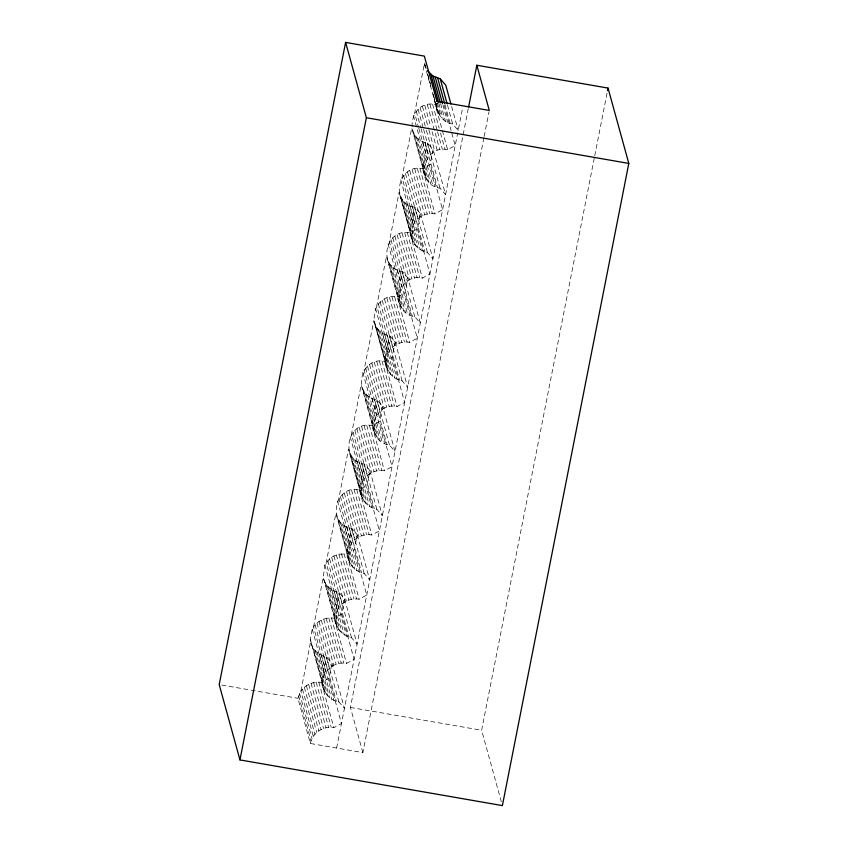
<?xml version="1.0" encoding="UTF-8"?>
<svg xmlns="http://www.w3.org/2000/svg" width="848" height="848" viewBox="0 0 848 848"><rect width="100%" height="100%" fill="white"/><g stroke="black" fill="none" stroke-linecap="round" stroke-linejoin="round"><path stroke-width="0.64" stroke-dasharray="4.24 3.18" d="M438.437 102.714L435.183 104.484C410.443 98.972 402.164 139.401 427.593 143.015L433.116 149.439L430.137 164.565L422.537 168.699C397.807 163.187 389.529 203.615 414.948 207.23L420.47 213.654L417.492 228.78L409.891 232.924C385.162 227.402 376.883 267.83 402.312 271.455L407.835 277.868L404.856 293.005L397.256 297.139C372.526 291.627 364.248 332.056 389.667 335.67L395.189 342.094L392.211 357.22L384.61 361.354C359.881 355.842 351.602 396.27 377.031 399.885L382.554 406.309L379.575 421.445L371.975 425.579C347.245 420.057 338.956 460.485 364.386 464.11L369.908 470.523L366.93 485.66L359.329 489.794C334.6 484.282 326.321 524.711 351.75 528.325L357.262 534.749L354.284 549.875L346.694 554.009L338.871 554.168L333.921 555.906L329.586 558.832L324.869 564.98L323.258 577.488L313.527 626.958L312.223 629.205L310.262 639.169L323.766 689.36C326.077 695.901 332.109 700.808 338.914 701.964L344.436 708.387L331.981 663.178L326.459 656.765C318.784 655.493 312.181 649.367 310.622 641.703L300.881 691.173L297.934 698.286L310.379 743.484L362.87 752.621L483.911 137.736M324.869 564.98L337.313 610.178L335.713 622.686L336.402 625.146L338.744 629.682L342.221 633.445L346.588 636.201L351.56 637.749L357.072 644.162L344.627 598.964L339.105 592.54C331.43 591.279 324.816 585.152 323.258 577.488L336.402 625.146M337.504 500.765L349.959 545.964L348.348 558.472L349.047 560.931L351.39 565.457L354.867 569.231L359.234 571.987L364.195 573.524L369.717 579.947L357.262 534.749M369.908 470.523L382.363 515.732L376.841 509.309L371.869 507.761L367.502 505.016L364.025 501.242L361.693 496.705L360.994 494.246L362.594 481.749L350.15 436.55M395.189 342.094L407.644 387.292L402.122 380.869L397.15 379.332L392.783 376.576L389.317 372.802L386.974 368.265L386.275 365.817L387.886 353.309L375.431 308.11M420.47 213.654L432.925 258.852L427.403 252.428L422.442 250.891L418.075 248.135L414.598 244.372L412.255 239.836L411.556 237.376L413.167 224.868L400.712 179.67M426.099 68.54L424.392 63.738L414.651 113.208L418.456 127.02M435.681 101.919L435.183 104.484L447.627 149.683L455.228 145.549L451.422 131.737M344.627 598.964L341.649 614.1L354.093 659.299L346.493 663.433C332.278 660.359 318.583 675.421 323.766 689.36M310.379 743.484C312.287 732.979 323.448 725.644 333.858 727.648L341.458 723.514L329.003 678.315L331.981 663.178M336.624 748.053L457.708 132.935M447.5 105.163L452.684 123.999L458.206 130.412L462.785 107.166M362.87 752.621L350.415 707.423L468.382 108.141M484.166 136.443L489.031 111.745M501.327 801.773L481.632 730.266L594.49 156.975M594.745 155.682L607.539 90.683M447.627 149.683C422.898 144.171 414.619 184.599 440.048 188.214L445.571 194.637L433.116 149.439M413.167 224.868C417.015 216.94 426.332 212.318 434.992 213.897L442.592 209.763L430.137 164.565M417.492 228.78L429.947 273.989L422.346 278.123C397.617 272.6 389.338 313.029 414.757 316.654L420.279 323.067L407.835 277.868M387.886 353.309C391.734 345.369 401.051 340.758 409.701 342.338L417.301 338.204L404.856 293.005M392.211 357.22L404.666 402.418L397.065 406.552C372.336 401.04 364.046 441.469 389.476 445.083L394.998 451.507L382.554 406.309M362.594 481.749C366.453 473.809 375.77 469.198 384.42 470.778L392.02 466.644L379.575 421.445M349.959 545.964C353.807 538.024 363.135 533.413 371.784 534.993L379.385 530.859L366.93 485.66M337.313 610.178C341.161 602.25 350.489 597.628 359.139 599.218L366.739 595.073L354.284 549.875M341.649 614.1L334.048 618.234C326.268 616.846 317.905 620.365 313.527 626.958L325.971 672.157M329.003 678.315L321.403 682.449C313.622 681.061 305.259 684.58 300.881 691.173L313.336 736.382M221.784 685.036L297.934 698.286M350.415 707.423L481.632 730.266M434.409 98.877C435.883 109.477 440.324 122.419 452.684 123.999M451.634 106.562L458.206 130.412M444.956 104.548L450.15 123.384M444.161 105.375L451.083 130.486M442.879 104.876L447.723 122.451M440.6 103.636L445.444 121.222M438.861 103.382L443.356 119.706M437.335 102.862L441.49 117.925M436.423 103.371L439.879 115.932M427.837 74.815L430.254 83.602M433.37 94.912L438.554 113.738M424.721 63.717L426.109 68.741M427.837 75.016L431.293 87.577M433.031 93.852L434.059 97.615M424.392 63.738L437.536 111.395M432.575 104.198L439.147 128.059M440.536 133.083L445.03 149.396M429.957 104.251L437.218 130.624M437.568 131.875L442.402 149.449M427.36 104.643L439.805 149.842M424.827 105.353L430.71 126.691M432.088 131.716L437.282 150.552M422.41 106.382L428.643 128.981M428.982 130.232L434.865 151.58M420.152 107.707L426.025 129.044M426.374 130.306L432.597 152.905M440.048 188.214L427.593 143.015L422.537 168.699L434.992 213.897M418.075 109.307L423.269 128.133M423.618 129.394L430.53 154.506M425.06 142.4L437.504 187.599M416.241 111.152L420.735 127.476M421.074 128.726L428.685 156.35M422.633 141.468L435.077 186.677M418.806 128.281L427.106 158.406M413.358 115.455L432.798 185.436M418.265 138.722L430.71 183.921M416.4 136.952L428.844 182.15M414.789 134.949L427.233 180.147M413.464 132.754L425.908 177.963M424.89 175.61L411.746 127.953L402.016 177.433L414.46 222.632M419.94 168.423L432.385 213.622M417.311 168.476L429.766 213.675M414.714 168.858L427.169 214.056M412.192 169.568L424.636 214.767M409.775 170.596L422.219 215.795M407.506 171.921L419.961 217.12M427.403 252.428L414.948 207.23L409.891 232.924L422.346 278.123M405.439 173.522L417.884 218.72M412.414 206.626L424.869 251.824M403.595 175.366L416.05 220.565M409.987 205.693L422.442 250.891M407.708 204.453L420.163 249.651M405.62 202.937L418.075 248.135M403.754 201.167L416.209 246.365M402.143 199.163L414.598 244.372M400.818 196.98L413.273 242.178M399.8 194.637L412.255 239.836M411.556 237.376L399.111 192.178L389.37 241.648L401.825 286.847M407.294 232.638L419.749 277.837M404.676 232.691L417.121 277.89M402.079 233.073L414.524 278.271M399.546 233.794L412.001 278.992M397.129 234.811L409.584 280.02M394.871 236.136L407.316 281.345M414.757 316.654L402.312 271.455L397.256 297.139L409.701 342.338M392.794 237.737L405.249 282.935M399.779 270.841L412.223 316.039M390.949 239.581L403.404 284.79M397.341 269.908L409.796 315.106M388.077 243.895L407.517 313.877M392.974 267.162L405.429 312.361M391.108 265.382L403.563 310.58M389.508 263.389L401.952 308.587M388.183 261.195L400.627 306.393M399.609 304.05L386.465 256.393L376.735 305.863L389.179 351.061M394.649 296.853L407.104 342.051M392.03 296.906L404.485 342.104M389.433 297.298L401.888 342.497M386.911 298.008L399.355 343.207M384.494 299.037L396.938 344.235M382.225 300.362L394.68 345.56M402.122 380.869L389.667 335.67L384.61 361.354L397.065 406.552M380.158 301.962L392.603 347.161M387.133 335.055L399.588 380.254M378.314 303.807L390.758 349.005M384.706 334.123L397.15 379.332M382.427 332.893L394.871 378.091M380.339 331.377L392.783 376.576M378.473 329.607L390.917 374.805M376.862 327.604L389.317 372.802M375.537 325.42L387.992 370.618M374.519 323.067L386.974 368.265M386.275 365.817L373.83 320.608L364.089 370.088L376.533 415.287M382.013 361.078L394.458 406.277M379.395 361.131L391.84 406.33M376.788 361.513L389.243 406.711M374.265 362.223L386.709 407.422M371.848 363.251L384.303 408.45M369.59 364.576L382.035 409.775M389.476 445.083L377.031 399.885L371.975 425.579L384.42 470.778M367.513 366.177L379.968 411.375M374.487 399.281L386.942 444.479M365.668 368.021L378.123 413.22M372.06 398.348L384.515 443.546M362.796 372.325L382.236 442.306M367.693 395.592L380.148 440.79M365.827 393.822L378.282 439.02M364.227 391.818L376.671 437.027M362.902 389.635L375.346 434.833M374.328 432.491L361.184 384.833L351.443 434.303L363.898 479.502M369.368 425.293L381.823 470.492M366.749 425.346L379.194 470.545M364.152 425.728L376.597 470.926M361.619 426.449L374.074 471.647M359.202 427.477L371.657 472.675M356.944 428.791L369.389 474M376.841 509.309L364.386 464.11L359.329 489.794L371.784 534.993M354.877 430.392L367.322 475.59M361.852 463.496L374.297 508.694M353.033 432.247L365.477 477.445M359.425 462.563L371.869 507.761M357.146 461.333L369.59 506.532M355.058 459.817L367.502 505.016M353.192 458.037L365.636 503.235M351.581 456.044L364.025 501.242M350.256 453.85L362.711 499.048M349.238 451.507L361.693 496.705M360.994 494.246L348.549 449.048L338.808 498.518L351.252 543.727M356.732 489.508L369.177 534.717M354.104 489.561L366.559 534.759M351.507 489.953L363.962 535.152M348.984 490.663L361.428 535.862M346.567 491.692L359.011 536.89M344.299 493.017L356.754 538.215M364.195 573.524L351.75 528.325L346.694 554.009L359.139 599.218M342.232 494.617L354.687 539.816M349.206 527.71L361.661 572.909M340.387 496.462L352.842 541.66M346.779 526.778L359.234 571.987M344.5 525.548L356.955 570.746M342.412 524.032L354.867 569.231M340.546 522.262L353.001 567.46M338.935 520.259L351.39 565.457M337.61 518.075L350.065 563.273M349.047 560.931L335.903 513.263L326.162 562.743L338.617 607.942M344.087 553.733L356.542 598.932M341.468 553.786L353.913 598.985M338.871 554.168L351.316 599.366M336.338 554.878L348.793 600.077M333.921 555.906L346.376 601.105M331.663 557.231L344.108 602.43M351.56 637.749L339.105 592.54L334.048 618.234L346.493 663.433M329.586 558.832L342.041 604.03M336.571 591.936L349.016 637.134M327.752 560.676L340.196 605.875M334.144 591.003L346.588 636.201M331.865 589.763L344.309 634.961M329.777 588.247L342.221 633.445M327.911 586.477L340.355 631.675M326.3 584.484L338.744 629.682M324.975 582.29L337.419 627.488M331.451 617.948L343.896 663.147M328.823 618.001L341.278 663.2M326.226 618.383L338.681 663.592M323.703 619.104L336.147 664.302M321.286 620.132L333.73 665.33M319.018 621.457L331.473 666.655M338.914 701.964L326.459 656.765L321.403 682.449L333.858 727.648M316.951 623.047L329.395 668.256M323.925 656.151L336.38 701.349M315.106 624.902L327.561 670.1M321.498 655.218L333.953 700.416M319.219 653.988L331.674 699.187M312.223 629.205L324.678 674.404M317.131 652.472L329.575 697.671M315.265 650.692L327.72 695.901M313.654 648.699L326.109 693.897M310.262 639.169L324.784 691.703M318.806 682.163L331.25 727.372M316.187 682.216L328.632 727.414M313.59 682.608L326.035 727.807M311.057 683.318L323.512 728.517M308.64 684.347L321.095 729.545M306.382 685.672L318.827 730.87M304.305 687.272L316.76 732.471M302.46 689.117L314.915 734.315M299.588 693.42L312.032 738.619M298.591 695.805L311.046 741.004M436.466 103.848L436.487 106.403"/><path stroke-width="1.27" d="M436.996 101.612L424.35 56.106L345.613 42.4L219.197 684.58L239.952 759.914L502.387 805.6L628.803 163.42L608.048 88.086L476.83 65.243L468.647 106.837M239.952 759.914L366.368 117.734L345.613 42.4M607.539 90.683L608.048 88.086M436.794 101.304L489.285 110.441L476.83 65.243M366.368 117.734L628.803 163.42M427.424 70.734L432.989 76.023L440.239 78.8L445.762 85.213L450.945 104.05M440.239 78.8L447.15 103.912M437.695 78.186L444.617 103.297M435.268 77.253L442.529 103.615M432.989 76.023L440.25 102.385M430.901 74.507L438.511 102.12"/></g></svg>
